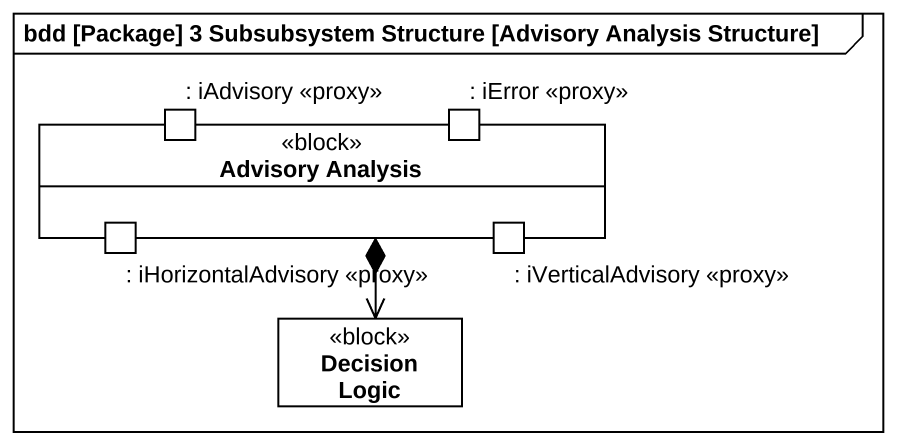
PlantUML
@startuml
mainframe bdd [Package] 3 Subsubsystem Structure [Advisory Analysis Structure]
allowmixing
hide circle
hide empty members
rectangle "Advisory Analysis" as Advisory_Analysis <<block>> {
  port ": iAdvisory <<proxy>>" as iAdvisory_proxy
  port ": iError <<proxy>>" as iError_proxy
  port ": iHorizontalAdvisory <<proxy>>" as iHorizontalAdvisory_proxy
  port ": iVerticalAdvisory <<proxy>>" as iVerticalAdvisory_proxy
}
class "Decision Logic" as Decision_Logic <<block>>
Advisory_Analysis *--> Decision_Logic
@enduml
